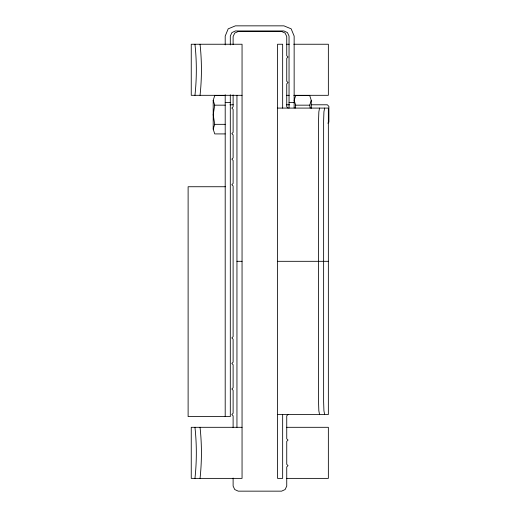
<?xml version="1.0" encoding="UTF-8"?>
<svg xmlns="http://www.w3.org/2000/svg" width="517" height="517" viewBox="0 0 517 517"><rect width="100%" height="100%" fill="white"/><g stroke="black" fill="none" stroke-linecap="round" stroke-linejoin="round"><path stroke-width="0.78" d="M225.199 95.58L214.729 95.58L213.198 100.369L214.729 105.164L213.198 114.748L214.729 124.332L213.198 129.121L214.729 133.916L225.199 133.916M295.213 108.111L295.685 105.164L294.147 100.369L295.685 95.58L309.728 95.58L311.26 100.369L311.26 108.357M194.954 95.315C196.783 78.474 196.783 61.077 194.954 44.242M200.047 95.315C201.876 78.474 201.876 61.077 200.047 44.242M194.954 478.38C196.783 461.539 196.783 444.142 194.954 427.307M200.047 478.38C201.876 461.539 201.876 444.142 200.047 427.307M319.558 108.085L318.84 111.827L318.537 120.855L318.537 401.767L318.84 410.795L319.558 414.537M324.65 108.085L323.926 111.827L323.629 120.855L323.629 401.767L323.926 410.795L324.65 414.537M310.2 108.111L309.728 105.164L311.26 100.369M327.862 123.182L328.883 122.109L328.883 106.399L327.351 104.789L311.26 104.789M288.021 414.537L286.741 415.817L286.741 438.797L288.021 440.077L286.741 441.35L286.741 464.337L288.021 465.61L286.741 466.89L286.741 486.045L285.125 489.528L281.636 491.15L238.221 491.15L234.731 489.528L233.115 486.045L233.115 478.063M286.625 44.242L289.197 44.242M293.759 44.242L328.353 44.242L328.353 95.315L293.759 95.315M242.053 95.315L191.251 95.315L191.251 44.242L242.053 44.242L242.053 478.38L191.251 478.38L191.251 427.307L242.053 427.307M286.625 95.315L289.197 95.315M225.199 102.463L230.304 102.463M289.042 102.463L294.147 102.463M230.026 104.789L233.245 104.789M286.328 104.789L289.546 104.789M214.729 105.164L225.199 105.164M295.685 105.164L309.728 105.164M277.551 108.085L328.353 108.085L328.353 414.537L277.551 414.537M214.729 124.332L225.199 124.332M225.367 186.74L188.117 186.74L188.117 416.579L230.304 416.579L230.304 94.714M236.948 261.311L242.053 261.311M277.551 261.311L318.343 261.311M318.537 261.311L328.353 261.311M286.625 427.307L328.353 427.307L328.353 478.38L286.625 478.38M288.021 108.085L286.741 106.806L286.741 83.825L288.021 82.546L286.741 81.272L286.741 58.285L288.021 57.006L286.741 55.733L286.741 36.578L285.125 33.088L281.636 31.472L238.221 31.472L234.731 33.088L233.115 36.578L233.115 44.559M294.147 108.053L294.147 36.067L291.161 28.842L283.936 25.85L235.416 25.85L228.191 28.842L225.199 36.067L225.199 44.934M289.042 108.053L289.042 36.067L287.426 32.577L283.936 30.955L235.416 30.955L231.926 32.577L230.304 36.067L230.304 44.934M282.657 108.085L282.657 44.242L277.551 44.242L277.551 478.38L282.657 478.38L282.657 414.537M236.948 95.315L236.948 427.307M233.115 94.921L233.115 106.806L231.836 108.085L233.115 109.358L233.115 132.346L231.836 133.619L233.115 134.898L233.115 157.885L231.836 159.158L233.115 160.438L233.115 183.419L231.836 184.698L233.115 185.971L233.115 336.645L231.836 337.924L233.115 339.204L233.115 362.184L231.836 363.464L233.115 364.737L233.115 387.724L231.836 388.997L233.115 390.277L233.115 413.257L231.836 414.537L233.115 415.817L233.115 427.701M225.199 94.714L225.199 416.579M213.198 100.369L213.198 129.121"/></g></svg>
